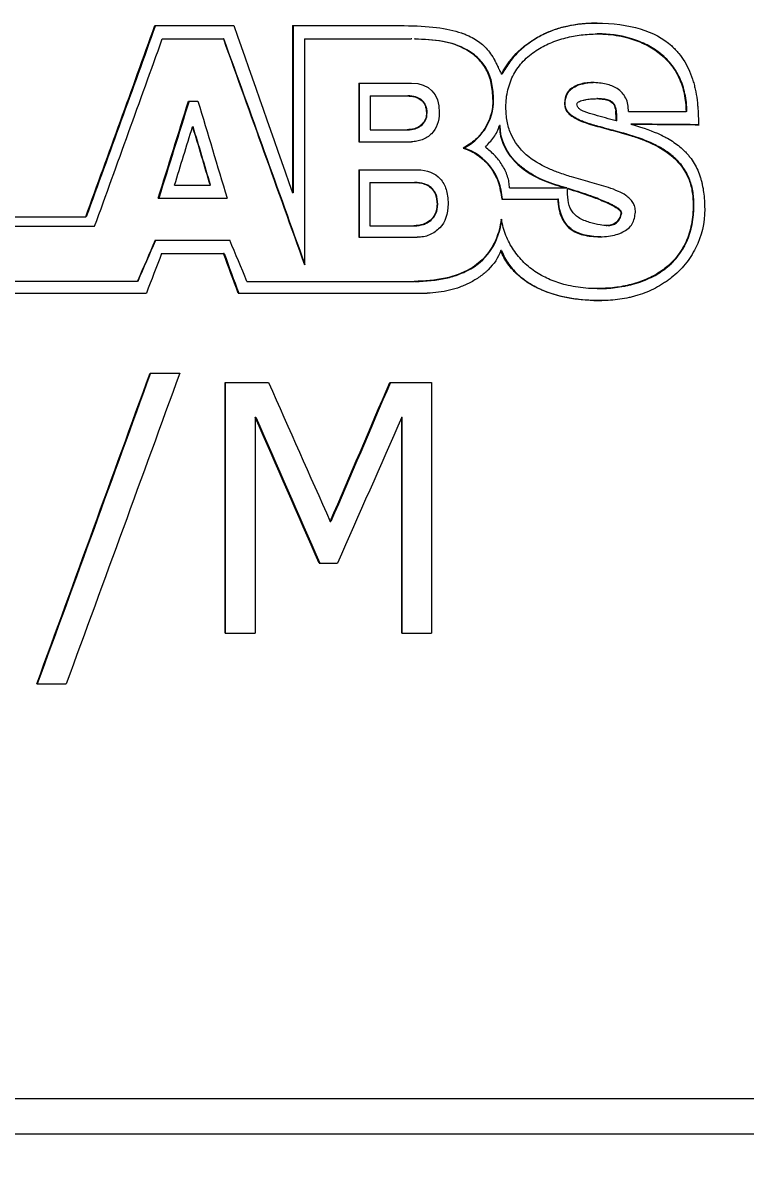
# Model space of a CAD drawing. Header units: millimetres. Extents: x 2 to 278, y 1 to 215.
# Drawn here: x 142.67 to 150.37, y 58.08 to 70.39 of the extents above; entities that cross this region are included whole.
import ezdxf

# ---------------------------------------------------------------- set-up
doc = ezdxf.new("R2010")
doc.units = ezdxf.units.MM
doc.styles.add('SLDTEXTSTYLE0', font='TXT', dxfattribs={"width": 0.75})
doc.dimstyles.new('SLDDIMSTYLE1', dxfattribs={"dimtxt": 2.116667, "dimasz": 3.175, "dimexe": 0, "dimexo": 0.0625, "dimgap": 0.529167, "dimtad": 0, "dimtih": 1, "dimtoh": 1, "dimdec": 1, "dimlfac": 0.666667, "dimrnd": 1e-09, "dimzin": 12, "dimdsep": 46, "dimtxsty": 'SLDTEXTSTYLE0', "dimsah": 1, "dimcen": 0.09, "dimadec": 0, "dimazin": 3, "dimtfac": 1, "dimtdec": 1, "dimtofl": 0, "dimtmove": 0, "dimatfit": 3, "dimfxl": 1, "dimfrac": 2, "dimtolj": 1, "dimtzin": 12, "dimarcsym": 0})

# ---------------------------------------------------------------- blocks, each defined once
blk = doc.blocks.new('_D_1')
at = {"color": 7, "linetype": 'Continuous', "lineweight": 0}
for p, q in [((123.837, 57.669), (123.837, 46.78)), ((176.248, 57.669), (176.248, 46.78)), ((123.837, 48.558), (142.671, 48.558)), ((145.627, 48.558), (145.198, 48.558)), ((145.198, 48.558), (145.198, 45.195)), ((154.458, 48.558), (154.887, 48.558)), ((154.887, 48.558), (154.887, 45.195)), ((176.248, 48.558), (157.414, 48.558)), ((145.198, 45.195), (145.627, 45.195)), ((154.887, 45.195), (154.458, 45.195))]:
    blk.add_line(p, q, dxfattribs=at)
for points in [[(123.837, 48.558), (127.012, 48.05), (127.012, 49.066)], [(176.248, 48.558), (173.073, 49.066), (173.073, 48.05)]]:
    blk.add_solid(points, dxfattribs=at)
at = {"color": 7, "linetype": 'Continuous', "lineweight": 0, "char_height": 2.1167, "attachment_point": 1, "style": 'SLDTEXTSTYLE0'}
for s, insert in [('34.9mm', (144.661, 51.716)), ('1.38in', (146.164, 47.924))]:
    blk.add_mtext(s, dxfattribs=dict(at, insert=insert))
blk = doc.blocks.new('_D_2')
at = {"color": 7, "linetype": 'Continuous', "lineweight": 0}
for p, q in [((188.459, 58.622), (188.459, 37.056)), ((123.837, 57.669), (123.837, 37.056)), ((123.837, 38.834), (148.777, 38.834)), ((151.733, 38.834), (151.304, 38.834)), ((151.304, 38.834), (151.304, 35.471)), ((160.563, 38.834), (160.992, 38.834)), ((160.992, 38.834), (160.992, 35.471)), ((188.459, 38.834), (163.519, 38.834)), ((151.304, 35.471), (151.733, 35.471)), ((160.992, 35.471), (160.563, 35.471))]:
    blk.add_line(p, q, dxfattribs=at)
for points in [[(123.837, 38.834), (127.012, 38.326), (127.012, 39.342)], [(188.459, 38.834), (185.284, 39.342), (185.284, 38.326)]]:
    blk.add_solid(points, dxfattribs=at)
at = {"color": 7, "linetype": 'Continuous', "lineweight": 0, "char_height": 2.1167, "attachment_point": 1, "style": 'SLDTEXTSTYLE0'}
for s, insert in [('43.1mm', (150.766, 41.992)), ('1.70in', (152.269, 38.2))]:
    blk.add_mtext(s, dxfattribs=dict(at, insert=insert))

msp = doc.modelspace()

# ---------------------------------------------------------------- linework, layer by layer
at = {"color": 7, "linetype": 'Continuous', "lineweight": 0}
for p, q in [((144.077, 70.365), (144.918, 70.365)), ((145.544, 70.365), (146.732, 70.365)), ((145.544, 70.365), (145.544, 68.585)), ((145.55, 70.365), (145.55, 68.585)), ((148.787, 70.392), (148.779, 70.392)), ((144.155, 70.223), (144.807, 70.223)), ((144.812, 70.223), (144.807, 70.223)), ((145.67, 70.223), (145.67, 67.819)), ((145.67, 70.223), (146.807, 70.223)), ((146.814, 70.223), (146.807, 70.223)), ((146.848, 70.224), (146.841, 70.224)), ((148.796, 70.277), (148.789, 70.277)), ((147.775, 69.849), (147.768, 69.849)), ((146.248, 69.754), (146.81, 69.754)), ((146.248, 69.754), (146.248, 69.129)), ((146.254, 69.754), (146.254, 69.129)), ((148.746, 69.759), (148.739, 69.759)), ((144.435, 69.561), (144.535, 69.561)), ((146.371, 69.617), (146.371, 69.256)), ((146.371, 69.617), (146.764, 69.617)), ((146.764, 69.617), (146.77, 69.617)), ((147.685, 69.579), (147.678, 69.579)), ((148.793, 69.588), (148.786, 69.588)), ((146.97, 69.435), (146.977, 69.435)), ((148.446, 69.539), (148.439, 69.539)), ((148.993, 69.459), (148.986, 69.459)), ((149.121, 69.449), (149.736, 69.449)), ((149.744, 69.449), (149.736, 69.449)), ((148.999, 69.351), (148.992, 69.351)), ((149.156, 69.316), (149.149, 69.316)), ((144.484, 69.289), (144.478, 69.289)), ((146.371, 69.256), (146.764, 69.256)), ((146.764, 69.256), (146.77, 69.256)), ((147.754, 69.302), (147.747, 69.302)), ((149.135, 69.2), (149.128, 69.2)), ((146.248, 69.129), (146.81, 69.129)), ((147.369, 69.06), (147.362, 69.06)), ((146.248, 68.83), (146.872, 68.83)), ((146.248, 68.83), (146.248, 68.111)), ((146.254, 68.83), (146.254, 68.111)), ((146.368, 68.696), (146.368, 68.233)), ((146.368, 68.696), (146.837, 68.696)), ((146.837, 68.696), (146.843, 68.696)), ((144.286, 68.666), (144.664, 68.666)), ((144.67, 68.666), (144.664, 68.666)), ((145.55, 68.585), (145.544, 68.585)), ((147.854, 68.636), (148.457, 68.636)), ((148.347, 68.671), (148.34, 68.671)), ((148.464, 68.636), (148.457, 68.636)), ((148.48, 68.631), (148.473, 68.631)), ((144.113, 68.529), (144.846, 68.529)), ((147.083, 68.463), (147.09, 68.463)), ((147.773, 68.516), (148.369, 68.516)), ((148.376, 68.516), (148.369, 68.516)), ((149.82, 68.458), (149.812, 68.458)), ((142.385, 68.329), (143.34, 68.329)), ((143.345, 68.329), (143.34, 68.329)), ((149.05, 68.364), (149.042, 68.364)), ((142.242, 68.228), (143.435, 68.228)), ((146.368, 68.233), (146.837, 68.233)), ((146.837, 68.233), (146.843, 68.233)), ((148.885, 68.236), (148.892, 68.236)), ((144.079, 68.079), (144.875, 68.079)), ((146.248, 68.111), (146.872, 68.111)), ((148.826, 68.116), (148.819, 68.116)), ((147.771, 67.969), (147.763, 67.969)), ((144.148, 67.937), (144.809, 67.937)), ((144.815, 67.937), (144.809, 67.937)), ((141.59, 67.645), (143.892, 67.645)), ((143.897, 67.645), (143.892, 67.645)), ((145.057, 67.641), (146.838, 67.641)), ((146.845, 67.641), (146.838, 67.641)), ((141.443, 67.516), (143.986, 67.516)), ((144.964, 67.516), (146.977, 67.516)), ((148.79, 67.564), (148.782, 67.564)), ((148.837, 67.436), (148.83, 67.436)), ((144.025, 66.665), (144.342, 66.665)), ((144.824, 66.563), (145.287, 66.563)), ((144.824, 63.896), (144.824, 66.563)), ((144.83, 63.896), (144.83, 66.563)), ((146.579, 66.563), (147.022, 66.563)), ((147.022, 66.563), (147.022, 63.896)), ((145.145, 66.196), (145.145, 63.896)), ((145.145, 66.196), (145.151, 66.196)), ((146.706, 63.896), (146.706, 66.196)), ((146.706, 66.196), (146.712, 66.196)), ((146.712, 63.896), (146.712, 66.196)), ((145.945, 65.085), (145.952, 65.085)), ((145.828, 64.639), (146.023, 64.639)), ((144.824, 63.896), (145.145, 63.896)), ((146.706, 63.896), (147.022, 63.896)), ((142.819, 63.356), (143.133, 63.356)), ((130.162, 58.939), (151.014, 58.939)), ((151.181, 58.558), (130.162, 58.558))]:
    msp.add_line(p, q, dxfattribs=at)
for points in [[(143.34, 68.329), (143.586, 69.008), (143.832, 69.686), (144.077, 70.365)], [(144.083, 70.365), (143.837, 69.686), (143.592, 69.008), (143.345, 68.329)], [(144.918, 70.365), (145.127, 69.772), (145.336, 69.178), (145.544, 68.585)], [(143.435, 68.228), (143.676, 68.893), (143.915, 69.558), (144.155, 70.223)], [(144.807, 70.223), (145.095, 69.422), (145.383, 68.621), (145.67, 67.819)], [(145.677, 67.819), (145.39, 68.621), (145.101, 69.422), (144.812, 70.223)], [(146.81, 69.754), (147, 69.752), (147.105, 69.642), (147.106, 69.439)], [(144.113, 68.529), (144.22, 68.873), (144.328, 69.217), (144.435, 69.561)], [(144.441, 69.561), (144.333, 69.217), (144.226, 68.873), (144.118, 68.529)], [(144.535, 69.561), (144.639, 69.217), (144.742, 68.873), (144.846, 68.529)], [(149.149, 69.316), (149.154, 69.314), (149.16, 69.312), (149.166, 69.311)], [(149.868, 69.31), (149.629, 69.312), (149.389, 69.314), (149.149, 69.316)], [(149.156, 69.316), (149.397, 69.314), (149.637, 69.312), (149.876, 69.31)], [(144.286, 68.666), (144.35, 68.874), (144.414, 69.081), (144.478, 69.289)], [(144.478, 69.289), (144.54, 69.081), (144.602, 68.874), (144.664, 68.666)], [(144.67, 68.666), (144.608, 68.874), (144.546, 69.081), (144.484, 69.289)], [(148.34, 68.671), (148.379, 68.659), (148.418, 68.648), (148.457, 68.636)], [(148.464, 68.636), (148.425, 68.648), (148.386, 68.659), (148.347, 68.671)], [(144.079, 68.079), (144.017, 67.934), (143.954, 67.789), (143.892, 67.645)], [(143.897, 67.645), (143.96, 67.789), (144.022, 67.934), (144.085, 68.079)], [(145.057, 67.641), (144.997, 67.787), (144.936, 67.933), (144.875, 68.079)], [(144.148, 67.937), (144.094, 67.797), (144.04, 67.656), (143.986, 67.516)], [(144.964, 67.516), (144.912, 67.656), (144.861, 67.797), (144.809, 67.937)], [(144.815, 67.937), (144.867, 67.797), (144.918, 67.656), (144.97, 67.516)], [(142.819, 63.356), (143.223, 64.459), (143.625, 65.562), (144.025, 66.665)], [(144.03, 66.665), (143.63, 65.562), (143.228, 64.459), (142.824, 63.356)], [(144.342, 66.665), (143.94, 65.562), (143.537, 64.459), (143.133, 63.356)], [(145.287, 66.563), (145.507, 66.07), (145.726, 65.578), (145.945, 65.085)], [(145.945, 65.085), (146.157, 65.578), (146.368, 66.07), (146.579, 66.563)], [(146.586, 66.563), (146.375, 66.07), (146.163, 65.578), (145.952, 65.085)], [(145.828, 64.639), (145.601, 65.158), (145.373, 65.677), (145.145, 66.196)], [(145.151, 66.196), (145.379, 65.677), (145.607, 65.158), (145.834, 64.639)], [(146.706, 66.196), (146.479, 65.677), (146.251, 65.158), (146.023, 64.639)]]:
    msp.add_open_spline(points, degree=3, dxfattribs=at)
for points, knots in [([(146.732, 70.365), (146.989, 70.365), (147.191, 70.339), (147.344, 70.287), (147.349, 70.285), (147.355, 70.283), (147.359, 70.282), (147.369, 70.278), (147.376, 70.275), (147.395, 70.268), (147.408, 70.262), (147.445, 70.245), (147.469, 70.232), (147.535, 70.192), (147.573, 70.161), (147.638, 70.091), (147.669, 70.046), (147.699, 69.991), (147.7, 69.99), (147.703, 69.985), (147.704, 69.982), (147.708, 69.974), (147.711, 69.968), (147.72, 69.95), (147.726, 69.937), (147.734, 69.92), (147.736, 69.917), (147.738, 69.911), (147.739, 69.909), (147.743, 69.902), (147.745, 69.897), (147.751, 69.884), (147.755, 69.877), (147.763, 69.858), (147.767, 69.851), (147.768, 69.849)], [0, 0, 0, 0, 0.5, 0.5, 0.507812, 0.507812, 0.515625, 0.515625, 0.53125, 0.53125, 0.5625, 0.5625, 0.625, 0.625, 0.75, 0.75, 0.875, 0.875, 0.882812, 0.882812, 0.890625, 0.890625, 0.90625, 0.90625, 0.9375, 0.9375, 0.941406, 0.941406, 0.945312, 0.945312, 0.953125, 0.953125, 0.96875, 0.96875, 1, 1, 1, 1]), ([(147.768, 69.849), (147.816, 69.94), (147.879, 70.023), (147.974, 70.114), (147.992, 70.129), (148.031, 70.161), (148.052, 70.176), (148.114, 70.22), (148.158, 70.245), (148.215, 70.274), (148.225, 70.278), (148.246, 70.288), (148.257, 70.293), (148.289, 70.306), (148.311, 70.315), (148.378, 70.338), (148.424, 70.351), (148.568, 70.382), (148.671, 70.392), (148.779, 70.392)], [0, 0, 0, 0, 0.25, 0.25, 0.3125, 0.3125, 0.375, 0.375, 0.5, 0.5, 0.53125, 0.53125, 0.5625, 0.5625, 0.625, 0.625, 0.75, 0.75, 1, 1, 1, 1]), ([(148.787, 70.392), (148.734, 70.391), (148.631, 70.388), (148.481, 70.364), (148.341, 70.326), (148.206, 70.27), (148.078, 70.195), (147.959, 70.098), (147.854, 69.984), (147.801, 69.893), (147.775, 69.849)], [0, 0, 0, 0, 0.134392, 0.261628, 0.383041, 0.500167, 0.626612, 0.750135, 0.876425, 1, 1, 1, 1]), ([(148.779, 70.392), (149.136, 70.392), (149.403, 70.311), (149.588, 70.144), (149.596, 70.136), (149.609, 70.124), (149.615, 70.117), (149.634, 70.098), (149.646, 70.084), (149.681, 70.042), (149.702, 70.012), (149.76, 69.917), (149.79, 69.846), (149.816, 69.758), (149.818, 69.751), (149.823, 69.733), (149.825, 69.724), (149.832, 69.697), (149.836, 69.679), (149.847, 69.622), (149.852, 69.583), (149.857, 69.537), (149.858, 69.533), (149.858, 69.525), (149.859, 69.52), (149.86, 69.507), (149.861, 69.498), (149.863, 69.471), (149.864, 69.453), (149.867, 69.395), (149.868, 69.354), (149.868, 69.31)], [0, 0, 0, 0, 0.5, 0.5, 0.515625, 0.515625, 0.53125, 0.53125, 0.5625, 0.5625, 0.625, 0.625, 0.75, 0.75, 0.765625, 0.765625, 0.78125, 0.78125, 0.8125, 0.8125, 0.875, 0.875, 0.882812, 0.882812, 0.890625, 0.890625, 0.90625, 0.90625, 0.9375, 0.9375, 1, 1, 1, 1]), ([(147.678, 69.579), (147.675, 69.636), (147.669, 69.747), (147.614, 69.899), (147.521, 70.023), (147.365, 70.136), (147.131, 70.213), (146.941, 70.218), (146.841, 70.221)], [0, 0, 0, 0, 0.1382318, 0.263182, 0.3848987, 0.5141859, 0.7439488, 1, 1, 1, 1]), ([(147.685, 69.579), (147.682, 69.636), (147.676, 69.747), (147.621, 69.899), (147.528, 70.023), (147.371, 70.136), (147.138, 70.213), (146.948, 70.218), (146.848, 70.221)], [0, 0, 0, 0, 0.1382167, 0.2631589, 0.3848818, 0.5141954, 0.7439646, 1, 1, 1, 1]), ([(147.816, 69.496), (147.817, 69.528), (147.819, 69.591), (147.836, 69.682), (147.862, 69.768), (147.911, 69.874), (147.999, 69.994), (148.134, 70.103), (148.289, 70.185), (148.45, 70.238), (148.619, 70.271), (148.732, 70.275), (148.789, 70.277)], [0, 0, 0, 0, 0.065643, 0.128491, 0.189596, 0.250101, 0.370364, 0.499735, 0.620228, 0.749812, 0.873111, 1, 1, 1, 1]), ([(148.789, 70.277), (148.828, 70.276), (148.905, 70.274), (149.018, 70.259), (149.149, 70.229), (149.292, 70.176), (149.442, 70.086), (149.571, 69.965), (149.666, 69.812), (149.725, 69.637), (149.733, 69.513), (149.736, 69.449)], [0, 0, 0, 0, 0.085989, 0.169234, 0.250325, 0.379583, 0.500422, 0.627694, 0.750207, 0.870756, 1, 1, 1, 1]), ([(149.744, 69.449), (149.744, 69.516), (149.737, 69.58), (149.718, 69.669), (149.71, 69.698), (149.692, 69.755), (149.681, 69.781), (149.643, 69.862), (149.612, 69.912), (149.556, 69.981), (149.536, 70.002), (149.503, 70.034), (149.492, 70.044), (149.475, 70.058), (149.469, 70.063), (149.457, 70.073), (149.45, 70.078), (149.4, 70.115), (149.353, 70.144), (149.275, 70.182), (149.248, 70.193), (149.207, 70.209), (149.193, 70.214), (149.171, 70.221), (149.164, 70.223), (149.149, 70.228), (149.141, 70.23), (149.029, 70.262), (148.916, 70.277), (148.796, 70.277)], [0, 0, 0, 0, 0.125, 0.125, 0.1875, 0.1875, 0.25, 0.25, 0.375, 0.375, 0.4375, 0.4375, 0.46875, 0.46875, 0.484375, 0.484375, 0.5, 0.5, 0.625, 0.625, 0.6875, 0.6875, 0.71875, 0.71875, 0.734375, 0.734375, 0.75, 0.75, 1, 1, 1, 1]), ([(148.739, 69.759), (148.714, 69.758), (148.667, 69.756), (148.6, 69.741), (148.529, 69.712), (148.455, 69.649), (148.444, 69.576), (148.439, 69.539)], [0, 0, 0, 0, 0.185244, 0.351612, 0.503199, 0.754635, 1, 1, 1, 1]), ([(148.446, 69.539), (148.447, 69.578), (148.456, 69.613), (148.482, 69.657), (148.492, 69.67), (148.511, 69.688), (148.518, 69.694), (148.529, 69.702), (148.533, 69.704), (148.541, 69.709), (148.546, 69.712), (148.602, 69.743), (148.668, 69.758), (148.746, 69.759)], [0, 0, 0, 0, 0.25, 0.25, 0.375, 0.375, 0.4375, 0.4375, 0.46875, 0.46875, 0.5, 0.5, 1, 1, 1, 1]), ([(149.121, 69.449), (149.121, 69.475), (149.12, 69.525), (149.096, 69.595), (149.056, 69.653), (148.987, 69.709), (148.878, 69.751), (148.788, 69.756), (148.739, 69.759)], [0, 0, 0, 0, 0.132526, 0.253379, 0.37235, 0.499666, 0.7284, 1, 1, 1, 1]), ([(146.764, 69.617), (146.791, 69.615), (146.842, 69.612), (146.912, 69.581), (146.963, 69.518), (146.968, 69.464), (146.97, 69.435)], [0, 0, 0, 0, 0.274081, 0.501661, 0.737257, 1, 1, 1, 1]), ([(146.977, 69.435), (146.977, 69.467), (146.971, 69.494), (146.956, 69.53), (146.949, 69.54), (146.938, 69.555), (146.934, 69.559), (146.925, 69.568), (146.919, 69.573), (146.88, 69.603), (146.832, 69.616), (146.77, 69.617)], [0, 0, 0, 0, 0.25, 0.25, 0.375, 0.375, 0.4375, 0.4375, 0.5, 0.5, 1, 1, 1, 1]), ([(147.678, 69.579), (147.677, 69.551), (147.675, 69.496), (147.658, 69.416), (147.63, 69.34), (147.58, 69.247), (147.495, 69.143), (147.407, 69.088), (147.362, 69.06)], [0, 0, 0, 0, 0.128329, 0.252673, 0.375757, 0.500387, 0.743669, 1, 1, 1, 1]), ([(147.369, 69.06), (147.417, 69.086), (147.461, 69.117), (147.518, 69.17), (147.536, 69.188), (147.569, 69.228), (147.583, 69.247), (147.656, 69.362), (147.685, 69.465), (147.685, 69.579)], [0, 0, 0, 0, 0.25, 0.25, 0.375, 0.375, 0.5, 0.5, 1, 1, 1, 1]), ([(148.573, 69.533), (148.575, 69.537), (148.579, 69.546), (148.593, 69.555), (148.614, 69.564), (148.641, 69.572), (148.681, 69.58), (148.73, 69.587), (148.768, 69.587), (148.786, 69.588)], [0, 0, 0, 0, 0.050555, 0.120602, 0.217124, 0.342763, 0.498687, 0.761253, 1, 1, 1, 1]), ([(148.786, 69.588), (148.811, 69.586), (148.854, 69.584), (148.918, 69.57), (148.972, 69.529), (148.981, 69.482), (148.986, 69.459)], [0, 0, 0, 0, 0.29252, 0.502564, 0.750241, 1, 1, 1, 1]), ([(148.993, 69.459), (148.991, 69.473), (148.988, 69.485), (148.981, 69.508), (148.978, 69.516), (148.966, 69.534), (148.959, 69.542), (148.946, 69.553), (148.942, 69.556), (148.935, 69.56), (148.932, 69.562), (148.927, 69.565), (148.923, 69.566), (148.894, 69.579), (148.851, 69.586), (148.793, 69.588)], [0, 0, 0, 0, 0.125, 0.125, 0.25, 0.25, 0.375, 0.375, 0.4375, 0.4375, 0.46875, 0.46875, 0.5, 0.5, 1, 1, 1, 1]), ([(146.97, 69.435), (146.969, 69.417), (146.966, 69.381), (146.942, 69.333), (146.901, 69.292), (146.84, 69.262), (146.79, 69.258), (146.764, 69.256)], [0, 0, 0, 0, 0.174269, 0.334762, 0.49942, 0.736307, 1, 1, 1, 1]), ([(146.77, 69.256), (146.798, 69.257), (146.824, 69.26), (146.86, 69.271), (146.871, 69.275), (146.892, 69.286), (146.901, 69.291), (146.954, 69.331), (146.976, 69.376), (146.977, 69.435)], [0, 0, 0, 0, 0.25, 0.25, 0.375, 0.375, 0.5, 0.5, 1, 1, 1, 1]), ([(147.106, 69.439), (147.105, 69.344), (147.078, 69.269), (146.996, 69.187), (146.963, 69.165), (146.905, 69.143), (146.888, 69.138), (146.85, 69.131), (146.83, 69.129), (146.81, 69.129)], [0, 0, 0, 0, 0.5, 0.5, 0.75, 0.75, 0.875, 0.875, 1, 1, 1, 1]), ([(148.516, 68.754), (148.47, 68.768), (148.384, 68.796), (148.218, 68.863), (148.023, 68.975), (147.878, 69.165), (147.823, 69.35), (147.818, 69.446), (147.816, 69.496)], [0, 0, 0, 0, 0.135604, 0.250864, 0.500974, 0.74961, 0.869567, 1, 1, 1, 1]), ([(148.439, 69.539), (148.441, 69.521), (148.445, 69.485), (148.473, 69.44), (148.51, 69.405), (148.597, 69.351), (148.743, 69.304), (148.936, 69.254), (149.064, 69.218), (149.128, 69.2)], [0, 0, 0, 0, 0.06306, 0.124243, 0.181509, 0.249267, 0.499243, 0.749623, 1, 1, 1, 1]), ([(149.135, 69.2), (149.111, 69.208), (149.083, 69.216), (149.035, 69.229), (149.018, 69.234), (148.991, 69.241), (148.982, 69.243), (148.967, 69.247), (148.963, 69.248), (148.953, 69.251), (148.949, 69.252), (148.896, 69.266), (148.856, 69.277), (148.808, 69.29), (148.793, 69.293), (148.775, 69.299), (148.769, 69.3), (148.762, 69.302), (148.759, 69.303), (148.756, 69.304), (148.754, 69.304), (148.752, 69.305), (148.753, 69.305), (148.709, 69.318), (148.674, 69.33), (148.627, 69.348), (148.612, 69.354), (148.592, 69.363), (148.586, 69.366), (148.577, 69.371), (148.574, 69.372), (148.57, 69.374), (148.568, 69.375), (148.565, 69.377), (148.565, 69.377), (148.545, 69.388), (148.53, 69.398), (148.51, 69.413), (148.503, 69.419), (148.492, 69.43), (148.488, 69.434), (148.459, 69.469), (148.447, 69.501), (148.446, 69.539)], [0, 0, 0, 0, 0.125, 0.125, 0.1875, 0.1875, 0.21875, 0.21875, 0.234375, 0.234375, 0.25, 0.25, 0.375, 0.375, 0.4375, 0.4375, 0.46875, 0.46875, 0.484375, 0.484375, 0.492188, 0.492188, 0.5, 0.5, 0.625, 0.625, 0.6875, 0.6875, 0.71875, 0.71875, 0.734375, 0.734375, 0.742188, 0.742188, 0.75, 0.75, 0.8125, 0.8125, 0.84375, 0.84375, 0.875, 0.875, 1, 1, 1, 1]), ([(148.992, 69.351), (148.916, 69.372), (148.802, 69.402), (148.67, 69.441), (148.606, 69.47), (148.577, 69.501), (148.574, 69.523), (148.573, 69.533)], [0, 0, 0, 0, 0.500656, 0.750877, 0.875518, 0.937757, 1, 1, 1, 1]), ([(148.992, 69.351), (148.992, 69.364), (148.992, 69.377), (148.991, 69.389), (148.991, 69.401), (148.99, 69.413), (148.989, 69.424), (148.989, 69.436), (148.987, 69.447), (148.986, 69.459)], [0, 0, 0, 0, 0.00002540326, 0.00002540326, 0.00002540326, 0.00004856779, 0.00004856779, 0.00004856779, 0.00007180811, 0.00007180811, 0.00007180811, 0.00007180811]), ([(148.999, 69.351), (148.999, 69.364), (148.999, 69.377), (148.999, 69.389), (148.998, 69.401), (148.998, 69.413), (148.997, 69.424), (148.996, 69.436), (148.995, 69.447), (148.993, 69.459)], [0, 0, 0, 0, 0.00002540326, 0.00002540326, 0.00002540326, 0.00004856759, 0.00004856759, 0.00004856759, 0.00007180777, 0.00007180777, 0.00007180777, 0.00007180777]), ([(149.166, 69.311), (149.283, 69.277), (149.381, 69.242), (149.463, 69.203), (149.468, 69.201), (149.474, 69.198), (149.478, 69.196), (149.487, 69.191), (149.494, 69.188), (149.513, 69.178), (149.526, 69.172), (149.562, 69.151), (149.585, 69.137), (149.651, 69.092), (149.689, 69.06), (149.727, 69.022), (149.732, 69.017), (149.742, 69.007), (149.746, 69.002), (149.76, 68.986), (149.768, 68.976), (149.793, 68.944), (149.808, 68.921), (149.85, 68.851), (149.872, 68.8), (149.891, 68.738), (149.893, 68.733), (149.896, 68.721), (149.898, 68.715), (149.903, 68.696), (149.906, 68.683), (149.914, 68.645), (149.919, 68.618), (149.93, 68.534), (149.934, 68.475), (149.934, 68.411)], [0, 0, 0, 0, 0.25, 0.25, 0.257812, 0.257812, 0.265625, 0.265625, 0.28125, 0.28125, 0.3125, 0.3125, 0.375, 0.375, 0.5, 0.5, 0.515625, 0.515625, 0.53125, 0.53125, 0.5625, 0.5625, 0.625, 0.625, 0.75, 0.75, 0.765625, 0.765625, 0.78125, 0.78125, 0.8125, 0.8125, 0.875, 0.875, 1, 1, 1, 1]), ([(147.598, 69.071), (147.613, 69.088), (147.643, 69.123), (147.689, 69.176), (147.726, 69.235), (147.74, 69.28), (147.747, 69.302)], [0, 0, 0, 0, 0.250294, 0.500536, 0.757961, 1, 1, 1, 1]), ([(147.747, 69.302), (147.749, 69.271), (147.752, 69.21), (147.777, 69.121), (147.818, 69.037), (147.874, 68.957), (147.971, 68.857), (148.124, 68.748), (148.266, 68.698), (148.34, 68.671)], [0, 0, 0, 0, 0.095983, 0.190742, 0.287653, 0.389877, 0.500117, 0.737703, 1, 1, 1, 1]), ([(148.347, 68.671), (148.267, 68.695), (148.195, 68.725), (148.096, 68.779), (148.065, 68.798), (148.02, 68.83), (148.006, 68.841), (147.985, 68.858), (147.978, 68.863), (147.968, 68.872), (147.965, 68.875), (147.958, 68.881), (147.956, 68.883), (147.821, 69.007), (147.755, 69.145), (147.754, 69.302)], [0, 0, 0, 0, 0.25, 0.25, 0.375, 0.375, 0.4375, 0.4375, 0.46875, 0.46875, 0.484375, 0.484375, 0.5, 0.5, 1, 1, 1, 1]), ([(149.128, 69.2), (149.173, 69.186), (149.257, 69.159), (149.42, 69.091), (149.611, 68.977), (149.752, 68.787), (149.805, 68.604), (149.81, 68.508), (149.812, 68.458)], [0, 0, 0, 0, 0.134521, 0.250851, 0.500937, 0.749613, 0.86962, 1, 1, 1, 1]), ([(149.82, 68.458), (149.82, 68.511), (149.815, 68.56), (149.803, 68.63), (149.797, 68.652), (149.785, 68.696), (149.778, 68.716), (149.752, 68.78), (149.729, 68.82), (149.69, 68.876), (149.675, 68.894), (149.652, 68.92), (149.644, 68.929), (149.631, 68.941), (149.627, 68.945), (149.618, 68.954), (149.613, 68.958), (149.579, 68.989), (149.545, 69.015), (149.489, 69.051), (149.469, 69.063), (149.438, 69.08), (149.428, 69.085), (149.411, 69.094), (149.406, 69.096), (149.395, 69.102), (149.388, 69.105), (149.315, 69.14), (149.232, 69.171), (149.135, 69.2)], [0, 0, 0, 0, 0.125, 0.125, 0.1875, 0.1875, 0.25, 0.25, 0.375, 0.375, 0.4375, 0.4375, 0.46875, 0.46875, 0.484375, 0.484375, 0.5, 0.5, 0.625, 0.625, 0.6875, 0.6875, 0.71875, 0.71875, 0.734375, 0.734375, 0.75, 0.75, 1, 1, 1, 1]), ([(147.362, 69.06), (147.39, 69.05), (147.446, 69.03), (147.523, 68.984), (147.591, 68.927), (147.669, 68.838), (147.744, 68.702), (147.763, 68.579), (147.773, 68.516)], [0, 0, 0, 0, 0.129707, 0.254423, 0.377053, 0.500651, 0.745002, 1, 1, 1, 1]), ([(147.78, 68.516), (147.768, 68.649), (147.728, 68.762), (147.583, 68.956), (147.487, 69.023), (147.369, 69.06)], [0, 0, 0, 0, 0.5, 0.5, 1, 1, 1, 1]), ([(147.854, 68.636), (147.853, 68.657), (147.851, 68.699), (147.834, 68.762), (147.809, 68.825), (147.765, 68.902), (147.698, 68.99), (147.631, 69.044), (147.598, 69.071)], [0, 0, 0, 0, 0.118125, 0.238916, 0.365325, 0.499938, 0.749748, 1, 1, 1, 1]), ([(146.872, 68.83), (146.979, 68.83), (147.06, 68.797), (147.146, 68.702), (147.165, 68.665), (147.193, 68.577), (147.2, 68.526), (147.201, 68.468)], [0, 0, 0, 0, 0.5, 0.5, 0.75, 0.75, 1, 1, 1, 1]), ([(146.837, 68.696), (146.86, 68.695), (146.904, 68.693), (146.964, 68.675), (147.024, 68.638), (147.075, 68.566), (147.08, 68.499), (147.083, 68.463)], [0, 0, 0, 0, 0.187922, 0.352402, 0.50179, 0.734092, 1, 1, 1, 1]), ([(147.09, 68.463), (147.09, 68.503), (147.084, 68.537), (147.066, 68.582), (147.059, 68.595), (147.041, 68.62), (147.03, 68.632), (146.977, 68.677), (146.919, 68.696), (146.843, 68.696)], [0, 0, 0, 0, 0.25, 0.25, 0.375, 0.375, 0.5, 0.5, 1, 1, 1, 1]), ([(149.197, 68.379), (149.196, 68.398), (149.193, 68.435), (149.17, 68.484), (149.136, 68.524), (149.085, 68.565), (149.008, 68.605), (148.88, 68.653), (148.712, 68.698), (148.581, 68.735), (148.516, 68.754)], [0, 0, 0, 0, 0.0644111, 0.1244974, 0.1828486, 0.249423, 0.3588945, 0.4994958, 0.7497384, 1, 1, 1, 1]), ([(148.473, 68.631), (148.555, 68.604), (148.685, 68.562), (148.842, 68.503), (148.938, 68.459), (148.99, 68.43), (149.017, 68.409), (149.03, 68.397), (149.041, 68.382), (149.042, 68.37), (149.042, 68.364)], [0, 0, 0, 0, 0.403472, 0.644553, 0.788117, 0.893843, 0.922789, 0.947116, 0.975975, 1, 1, 1, 1]), ([(148.708, 68.269), (148.668, 68.283), (148.596, 68.308), (148.506, 68.391), (148.472, 68.508), (148.473, 68.59), (148.473, 68.631)], [0, 0, 0, 0, 0.279377, 0.499803, 0.748866, 1, 1, 1, 1]), ([(149.05, 68.364), (149.051, 68.372), (149.049, 68.378), (149.044, 68.388), (149.042, 68.39), (149.038, 68.396), (149.035, 68.399), (149.029, 68.405), (149.024, 68.409), (149.013, 68.418), (149.007, 68.422), (148.997, 68.429), (148.991, 68.432), (148.982, 68.438), (148.979, 68.44), (148.973, 68.443), (148.969, 68.445), (148.956, 68.452), (148.945, 68.458), (148.922, 68.47), (148.909, 68.475), (148.882, 68.488), (148.872, 68.492), (148.838, 68.506), (148.814, 68.516), (148.774, 68.531), (148.761, 68.536), (148.732, 68.546), (148.723, 68.55), (148.69, 68.562), (148.666, 68.57), (148.593, 68.595), (148.539, 68.612), (148.48, 68.631)], [0, 0, 0, 0, 0.03125, 0.03125, 0.046875, 0.046875, 0.0625, 0.0625, 0.09375, 0.09375, 0.125, 0.125, 0.15625, 0.15625, 0.171875, 0.171875, 0.1875, 0.1875, 0.25, 0.25, 0.3125, 0.3125, 0.375, 0.375, 0.5, 0.5, 0.5625, 0.5625, 0.625, 0.625, 0.75, 0.75, 1, 1, 1, 1]), ([(147.083, 68.463), (147.082, 68.44), (147.078, 68.396), (147.052, 68.335), (147.004, 68.282), (146.93, 68.241), (146.869, 68.236), (146.837, 68.233)], [0, 0, 0, 0, 0.176872, 0.338159, 0.499766, 0.737556, 1, 1, 1, 1]), ([(146.843, 68.233), (146.878, 68.234), (146.91, 68.239), (146.953, 68.253), (146.966, 68.259), (146.992, 68.274), (147.003, 68.281), (147.064, 68.332), (147.089, 68.389), (147.09, 68.463)], [0, 0, 0, 0, 0.25, 0.25, 0.375, 0.375, 0.5, 0.5, 1, 1, 1, 1]), ([(147.201, 68.468), (147.2, 68.359), (147.17, 68.274), (147.082, 68.18), (147.044, 68.153), (146.98, 68.127), (146.96, 68.121), (146.917, 68.113), (146.895, 68.111), (146.872, 68.111)], [0, 0, 0, 0, 0.5, 0.5, 0.75, 0.75, 0.875, 0.875, 1, 1, 1, 1]), ([(148.369, 68.516), (148.372, 68.482), (148.377, 68.417), (148.404, 68.328), (148.445, 68.255), (148.518, 68.18), (148.647, 68.124), (148.757, 68.119), (148.819, 68.116)], [0, 0, 0, 0, 0.143739, 0.271022, 0.387464, 0.500308, 0.720111, 1, 1, 1, 1]), ([(148.826, 68.116), (148.757, 68.116), (148.695, 68.124), (148.616, 68.145), (148.592, 68.154), (148.559, 68.169), (148.548, 68.175), (148.533, 68.184), (148.528, 68.187), (148.519, 68.194), (148.515, 68.197), (148.428, 68.265), (148.383, 68.37), (148.376, 68.516)], [0, 0, 0, 0, 0.25, 0.25, 0.375, 0.375, 0.4375, 0.4375, 0.46875, 0.46875, 0.5, 0.5, 1, 1, 1, 1]), ([(149.812, 68.458), (149.811, 68.422), (149.809, 68.352), (149.794, 68.25), (149.771, 68.154), (149.725, 68.033), (149.639, 67.893), (149.498, 67.762), (149.333, 67.666), (149.157, 67.606), (148.971, 67.57), (148.846, 67.566), (148.782, 67.564)], [0, 0, 0, 0, 0.06678, 0.130208, 0.191049, 0.250164, 0.372913, 0.499802, 0.619731, 0.749812, 0.871019, 1, 1, 1, 1]), ([(148.79, 67.564), (148.856, 67.564), (148.92, 67.568), (149.012, 67.579), (149.043, 67.584), (149.087, 67.592), (149.102, 67.595), (149.123, 67.6), (149.131, 67.602), (149.145, 67.605), (149.151, 67.607), (149.225, 67.626), (149.286, 67.648), (149.371, 67.687), (149.399, 67.701), (149.438, 67.724), (149.45, 67.732), (149.469, 67.744), (149.475, 67.749), (149.488, 67.757), (149.493, 67.761), (149.554, 67.806), (149.601, 67.85), (149.662, 67.925), (149.68, 67.952), (149.706, 67.993), (149.714, 68.007), (149.729, 68.036), (149.736, 68.051), (149.794, 68.179), (149.82, 68.31), (149.82, 68.458)], [0, 0, 0, 0, 0.125, 0.125, 0.1875, 0.1875, 0.21875, 0.21875, 0.234375, 0.234375, 0.25, 0.25, 0.375, 0.375, 0.4375, 0.4375, 0.46875, 0.46875, 0.484375, 0.484375, 0.5, 0.5, 0.625, 0.625, 0.6875, 0.6875, 0.71875, 0.71875, 0.75, 0.75, 1, 1, 1, 1]), ([(149.042, 68.364), (149.037, 68.346), (149.027, 68.311), (148.986, 68.253), (148.907, 68.231), (148.809, 68.242), (148.745, 68.259), (148.708, 68.269)], [0, 0, 0, 0, 0.136866, 0.250337, 0.49751, 0.712117, 1, 1, 1, 1]), ([(148.819, 68.116), (148.85, 68.117), (148.908, 68.119), (148.991, 68.137), (149.08, 68.171), (149.176, 68.243), (149.19, 68.335), (149.197, 68.379)], [0, 0, 0, 0, 0.185045, 0.351631, 0.503327, 0.759957, 1, 1, 1, 1]), ([(149.934, 68.411), (149.934, 68.262), (149.902, 68.124), (149.822, 67.965), (149.805, 67.936), (149.768, 67.879), (149.748, 67.851), (149.683, 67.771), (149.633, 67.723), (149.562, 67.667), (149.55, 67.658), (149.524, 67.639), (149.51, 67.63), (149.468, 67.603), (149.44, 67.586), (149.351, 67.54), (149.288, 67.514), (149.205, 67.488), (149.191, 67.484), (149.159, 67.476), (149.144, 67.472), (149.096, 67.461), (149.064, 67.455), (148.966, 67.441), (148.899, 67.436), (148.83, 67.436)], [0, 0, 0, 0, 0.25, 0.25, 0.3125, 0.3125, 0.375, 0.375, 0.5, 0.5, 0.53125, 0.53125, 0.5625, 0.5625, 0.625, 0.625, 0.75, 0.75, 0.78125, 0.78125, 0.8125, 0.8125, 0.875, 0.875, 1, 1, 1, 1]), ([(148.893, 68.24), (148.899, 68.238), (148.922, 68.234), (148.961, 68.245), (149.004, 68.268), (149.035, 68.311), (149.045, 68.346), (149.05, 68.364)], [0, 0, 0, 0, 0.084303, 0.330555, 0.542319, 0.749786, 1, 1, 1, 1]), ([(147.766, 68.304), (147.759, 68.266), (147.747, 68.191), (147.711, 68.085), (147.662, 67.99), (147.6, 67.907), (147.524, 67.834), (147.388, 67.74), (147.156, 67.656), (146.95, 67.646), (146.838, 67.641)], [0, 0, 0, 0, 0.089061, 0.173132, 0.254134, 0.334211, 0.415577, 0.500347, 0.727784, 1, 1, 1, 1]), ([(146.845, 67.641), (146.968, 67.641), (147.08, 67.653), (147.229, 67.686), (147.276, 67.701), (147.342, 67.726), (147.363, 67.735), (147.394, 67.75), (147.404, 67.755), (147.419, 67.763), (147.424, 67.765), (147.433, 67.771), (147.437, 67.773), (147.631, 67.887), (147.741, 68.063), (147.773, 68.304)], [0, 0, 0, 0, 0.25, 0.25, 0.375, 0.375, 0.4375, 0.4375, 0.46875, 0.46875, 0.484375, 0.484375, 0.5, 0.5, 1, 1, 1, 1]), ([(148.782, 67.564), (148.744, 67.565), (148.669, 67.567), (148.559, 67.581), (148.432, 67.607), (148.291, 67.653), (148.139, 67.733), (148.005, 67.838), (147.893, 67.972), (147.809, 68.129), (147.78, 68.245), (147.766, 68.304)], [0, 0, 0, 0, 0.0861908, 0.1694408, 0.2502357, 0.3786592, 0.5002989, 0.6274459, 0.7501779, 0.8728022, 1, 1, 1, 1]), ([(147.763, 67.969), (147.735, 67.894), (147.689, 67.826), (147.62, 67.758), (147.614, 67.752), (147.6, 67.739), (147.592, 67.733), (147.57, 67.714), (147.554, 67.702), (147.505, 67.667), (147.47, 67.646), (147.423, 67.622), (147.415, 67.618), (147.398, 67.61), (147.389, 67.606), (147.362, 67.594), (147.345, 67.587), (147.29, 67.567), (147.253, 67.556), (147.139, 67.528), (147.06, 67.518), (146.977, 67.516)], [0, 0, 0, 0, 0.25, 0.25, 0.28125, 0.28125, 0.3125, 0.3125, 0.375, 0.375, 0.5, 0.5, 0.53125, 0.53125, 0.5625, 0.5625, 0.625, 0.625, 0.75, 0.75, 1, 1, 1, 1]), ([(148.83, 67.436), (148.596, 67.436), (148.392, 67.471), (148.215, 67.543), (148.207, 67.546), (148.194, 67.552), (148.188, 67.555), (148.169, 67.563), (148.157, 67.569), (148.12, 67.587), (148.096, 67.6), (148.029, 67.641), (147.987, 67.671), (147.945, 67.708), (147.939, 67.714), (147.928, 67.723), (147.923, 67.728), (147.908, 67.743), (147.898, 67.753), (147.87, 67.784), (147.853, 67.806), (147.806, 67.872), (147.782, 67.919), (147.763, 67.969)], [0, 0, 0, 0, 0.5, 0.5, 0.515625, 0.515625, 0.53125, 0.53125, 0.5625, 0.5625, 0.625, 0.625, 0.75, 0.75, 0.765625, 0.765625, 0.78125, 0.78125, 0.8125, 0.8125, 0.875, 0.875, 1, 1, 1, 1]), ([(147.771, 67.969), (147.781, 67.944), (147.801, 67.895), (147.844, 67.826), (147.896, 67.762), (147.973, 67.686), (148.083, 67.607), (148.266, 67.518), (148.521, 67.449), (148.727, 67.44), (148.837, 67.436)], [0, 0, 0, 0, 0.0597641, 0.1206471, 0.1837494, 0.250061, 0.3702771, 0.5000715, 0.7342038, 1, 1, 1, 1])]:
    msp.add_open_spline(points, degree=3, knots=knots, dxfattribs=at)

# ---------------------------------------------------------------- dimensions: what is measured, and where the dimension line sits
for base, p2, picture, middle in [((188.459, 38.834), (188.459, 59.892), '_D_2', (156.148, 38.834)), ((176.248, 48.558), (176.248, 58.939), '_D_1', (150.043, 48.558))]:
    dim = msp.add_linear_dim(base=base, p1=(123.837, 58.939), p2=p2, dimstyle='SLDDIMSTYLE1', dxfattribs=at)
    dim.commit()
    dim.dimension.update_dxf_attribs({"geometry": picture, "text_midpoint": middle, "dimtype": 160})

doc.saveas('drawing.dxf')
